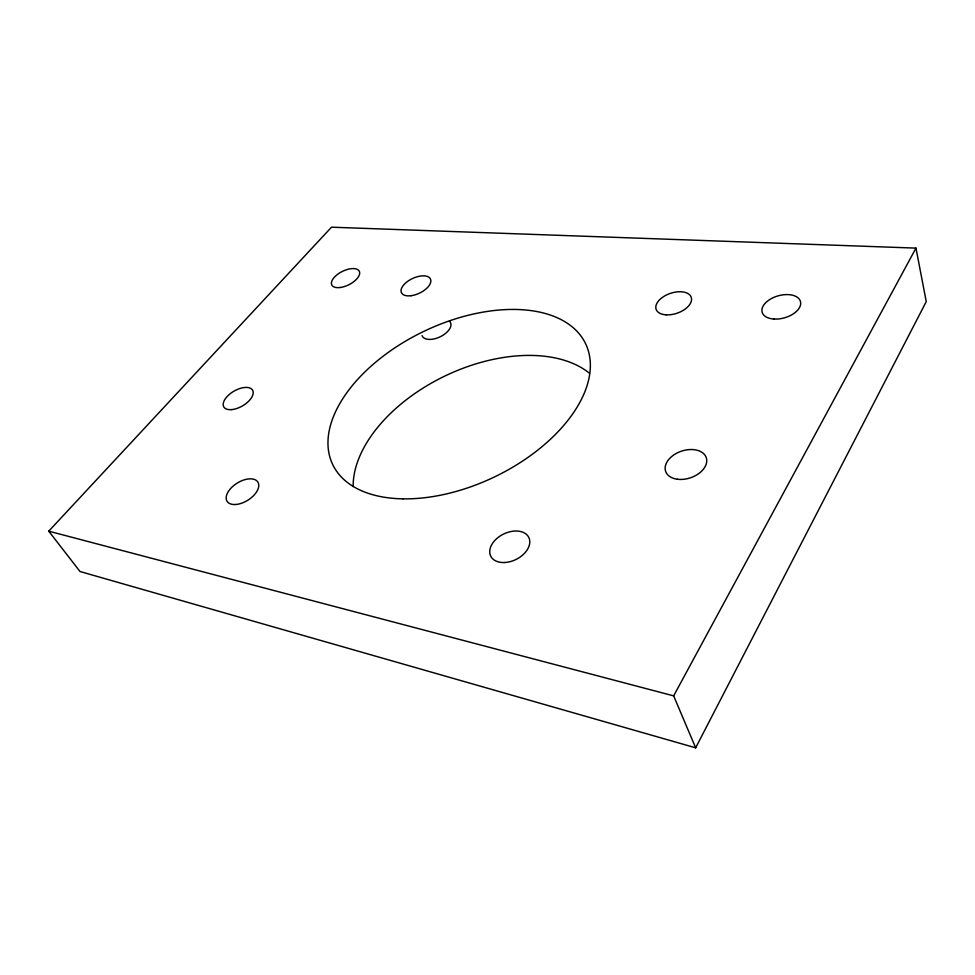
<?xml version="1.0" encoding="UTF-8"?>
<svg xmlns="http://www.w3.org/2000/svg" width="975" height="975" viewBox="0 0 975 975"><rect width="100%" height="100%" fill="white"/><g stroke="black" fill="none" stroke-linecap="round" stroke-linejoin="round"><path stroke-width="1.46" d="M695.662 747.813L926.25 301.616L915.976 248.113L331.512 227.187L48.75 531.168L80.023 571.521L695.662 747.813L673.652 695.87L915.976 248.113M48.75 531.168L673.652 695.87M449.402 321.165A15.661 8.361 -25.2 0 1 441.09 336.326A15.661 8.361 -25.2 0 1 422.017 335.571M353.145 486.562A136.329 82.814 -25.5 0 1 445.222 375.875A136.329 82.814 -25.5 0 1 589.522 373.279M504.441 562.526A21.206 14.15 -26.1 0 0 529.145 538.237A21.206 14.15 -26.1 0 0 495.702 539.553A21.206 14.15 -26.1 0 0 504.441 562.526M235.584 504.502A18.147 10.079 -31.9 0 0 258.716 484.465A18.147 10.079 -31.9 0 0 233.123 486.086A18.147 10.079 -31.9 0 0 235.584 504.502M666.083 314.84A18.562 10.469 -18.8 0 0 691.507 298.374A18.562 10.469 -18.8 0 0 663.439 296.692A18.562 10.469 -18.8 0 0 666.083 314.84M411.121 295.705A16.039 8.105 -25.2 0 0 430.572 279.301A16.039 8.105 -25.2 0 0 406.112 282.555A16.039 8.105 -25.2 0 0 411.121 295.705M774.113 319.057A19.902 11.444 -15.7 0 0 800.512 301.653A19.902 11.444 -15.7 0 0 769.287 299.825A19.902 11.444 -15.7 0 0 774.113 319.057M677.272 479.225A21.438 14.052 -18.5 0 0 706.668 459.359A21.438 14.052 -18.5 0 0 673.896 454.874A21.438 14.052 -18.5 0 0 677.272 479.225M340.397 287.479A15.356 7.41 -26.5 0 0 359.519 271.854A15.356 7.41 -26.5 0 0 336.716 275.011A15.356 7.41 -26.5 0 0 340.397 287.479M231.782 409.61A16.66 8.519 -30.1 0 0 253.171 391.865A16.66 8.519 -30.1 0 0 229.613 394.18A16.66 8.519 -30.1 0 0 231.782 409.61M403.041 498.847A140.132 80.888 -25.5 0 0 589.924 358.459A140.132 80.888 -25.5 0 0 384.54 355.144A140.132 80.888 -25.5 0 0 403.041 498.847"/></g></svg>
